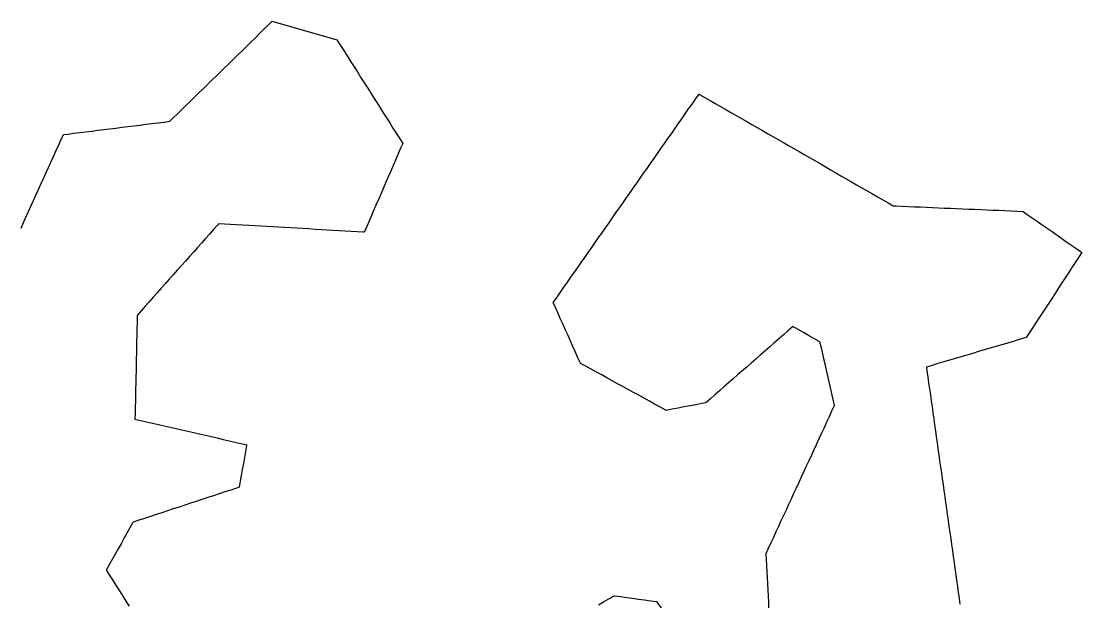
# Model space of a CAD drawing. Header units: millimetres. Extents: x 32 to 3054, y 42 to 5568.
# Drawn here: x 1844.6 to 2020.2, y 1448.4 to 1544.9 of the extents above; entities that cross this region are included whole.
import ezdxf

# ---------------------------------------------------------------- set-up
doc = ezdxf.new("R2010")
doc.units = ezdxf.units.MM
doc.layers.add('ALL_ISLANDS', color=7, linetype='Continuous')
doc.layers.add('OUTLINE_ISLAND_01', color=7, linetype='Continuous')

msp = doc.modelspace()

# ---------------------------------------------------------------- linework, layer by layer
at = {"layer": 'ALL_ISLANDS'}
for points in [[(1844.5734, 1510.6209), (1844.9858, 1511.5319), (1845.3982, 1512.4429), (1845.8106, 1513.3539), (1846.2229, 1514.265), (1846.6353, 1515.176), (1847.0477, 1516.087), (1847.4601, 1516.998), (1847.8724, 1517.909), (1848.2848, 1518.82), (1848.6972, 1519.731), (1849.1096, 1520.6421), (1849.5219, 1521.5531), (1849.9343, 1522.4641), (1850.3467, 1523.3751), (1850.7591, 1524.2861), (1851.1714, 1525.1971), (1851.5838, 1526.1081), (1852.3355, 1526.202), (1853.3278, 1526.326), (1854.3201, 1526.4499), (1855.3124, 1526.5739), (1856.3047, 1526.6979), (1857.2969, 1526.8218), (1858.2892, 1526.9458), (1859.2815, 1527.0697), (1860.2738, 1527.1937), (1861.2661, 1527.3176), (1862.2584, 1527.4416), (1863.2507, 1527.5655), (1864.243, 1527.6895), (1865.2352, 1527.8134), (1866.2275, 1527.9374), (1867.2198, 1528.0613), (1868.2121, 1528.1853), (1869.2044, 1528.3092), (1869.7151, 1528.8078), (1870.4306, 1529.5064), (1871.1461, 1530.2049), (1871.8616, 1530.9035), (1872.5772, 1531.6021), (1873.2927, 1532.3007), (1874.0082, 1532.9993), (1874.7238, 1533.6978), (1875.4393, 1534.3964), (1876.1548, 1535.095), (1876.8704, 1535.7936), (1877.5859, 1536.4922), (1878.3014, 1537.1907), (1879.017, 1537.8893), (1879.7325, 1538.5879), (1880.448, 1539.2865), (1881.1636, 1539.9851), (1881.8791, 1540.6836), (1882.5946, 1541.3822), (1883.3102, 1542.0808), (1884.0257, 1542.7794), (1884.7412, 1543.478), (1885.4568, 1544.1765), (1886.1723, 1544.8751), (1886.3047, 1544.8371), (1887.266, 1544.5614), (1888.2272, 1544.2856), (1889.1884, 1544.0099), (1890.1496, 1543.7341), (1891.1109, 1543.4584), (1892.0721, 1543.1826), (1893.0333, 1542.9069), (1893.9946, 1542.6311), (1894.9558, 1542.3553), (1895.917, 1542.0796), (1896.8782, 1541.8038), (1897.0455, 1541.54), (1897.5811, 1540.6955), (1898.1166, 1539.851), (1898.6521, 1539.0065), (1899.1877, 1538.162), (1899.7232, 1537.3175), (1900.2588, 1536.473), (1900.7943, 1535.6285), (1901.3298, 1534.784), (1901.8654, 1533.9394), (1902.4009, 1533.0949), (1902.9365, 1532.2504), (1903.472, 1531.4059), (1904.0075, 1530.5614), (1904.5431, 1529.7169), (1905.0786, 1528.8724), (1905.6141, 1528.0279), (1906.1497, 1527.1834), (1906.6852, 1526.3388), (1907.2208, 1525.4943), (1907.7563, 1524.6498), (1907.7543, 1524.6453), (1907.3571, 1523.7276), (1906.9598, 1522.8099), (1906.5625, 1521.8922), (1906.1653, 1520.9745), (1905.768, 1520.0568), (1905.3707, 1519.1391), (1904.9735, 1518.2214), (1904.5762, 1517.3036), (1904.1789, 1516.3859), (1903.7817, 1515.4682), (1903.3844, 1514.5505), (1902.9871, 1513.6328), (1902.5899, 1512.7151), (1902.1926, 1511.7974), (1901.7953, 1510.8797), (1901.3981, 1509.962), (1901.2327, 1509.9715), (1900.2343, 1510.0284), (1899.2359, 1510.0854), (1898.2376, 1510.1423), (1897.2392, 1510.1993), (1896.2408, 1510.2562), (1895.2424, 1510.3132), (1894.2441, 1510.3701), (1893.2457, 1510.4271), (1892.2473, 1510.484), (1891.2489, 1510.541), (1890.2506, 1510.5979), (1889.2522, 1510.6549), (1888.2538, 1510.7118), (1887.2554, 1510.7688), (1886.257, 1510.8257), (1885.2587, 1510.8827), (1884.2603, 1510.9396), (1883.2619, 1510.9966), (1882.2635, 1511.0535), (1881.2652, 1511.1105), (1880.2668, 1511.1674), (1879.2684, 1511.2244), (1878.27, 1511.2814), (1877.2717, 1511.3383), (1877.092, 1511.1362), (1876.4276, 1510.3888), (1875.7632, 1509.6414), (1875.0989, 1508.894), (1874.4345, 1508.1465), (1873.7701, 1507.3991), (1873.1058, 1506.6517), (1872.4414, 1505.9043), (1871.777, 1505.1569), (1871.1127, 1504.4095), (1870.4483, 1503.6621), (1869.7839, 1502.9147), (1869.1196, 1502.1673), (1868.4552, 1501.4199), (1867.7908, 1500.6725), (1867.1265, 1499.9251), (1866.4621, 1499.1777), (1865.7977, 1498.4303), (1865.1334, 1497.6829), (1864.469, 1496.9355), (1863.8046, 1496.188), (1863.8004, 1495.9871), (1863.7793, 1494.9874), (1863.7583, 1493.9876), (1863.7372, 1492.9878), (1863.7161, 1491.988), (1863.6951, 1490.9883), (1863.674, 1489.9885), (1863.6529, 1488.9887), (1863.6319, 1487.9889), (1863.6108, 1486.9891), (1863.5897, 1485.9894), (1863.5686, 1484.9896), (1863.5476, 1483.9898), (1863.5265, 1482.99), (1863.5054, 1481.9903), (1863.4844, 1480.9905), (1863.4633, 1479.9907), (1863.4422, 1478.9909), (1864.389, 1478.7754), (1865.3641, 1478.5535), (1866.3392, 1478.3316), (1867.3142, 1478.1097), (1868.2893, 1477.8878), (1869.2644, 1477.6658), (1870.2394, 1477.4439), (1871.2145, 1477.222), (1872.1896, 1477.0001), (1873.1646, 1476.7781), (1874.1397, 1476.5562), (1875.1147, 1476.3343), (1876.0898, 1476.1124), (1877.0649, 1475.8905), (1878.0399, 1475.6685), (1879.015, 1475.4466), (1879.9901, 1475.2247), (1880.9651, 1475.0028), (1881.9402, 1474.7809), (1881.9116, 1474.6222), (1881.7342, 1473.638), (1881.5568, 1472.6539), (1881.3794, 1471.6697), (1881.202, 1470.6856), (1881.0246, 1469.7015), (1880.8472, 1468.7173), (1880.6699, 1467.7332), (1880.2307, 1467.5883), (1879.2811, 1467.275), (1878.3314, 1466.9617), (1877.3818, 1466.6483), (1876.4321, 1466.335), (1875.4825, 1466.0217), (1874.5328, 1465.7084), (1873.5832, 1465.3951), (1872.6335, 1465.0818), (1871.6839, 1464.7685), (1870.7342, 1464.4551), (1869.7846, 1464.1418), (1868.8349, 1463.8285), (1867.8853, 1463.5152), (1866.9356, 1463.2019), (1865.986, 1462.8886), (1865.0363, 1462.5753), (1864.0867, 1462.2619), (1863.137, 1461.9486), (1863.0964, 1461.8766), (1862.6048, 1461.0057), (1862.1133, 1460.1349), (1861.6218, 1459.264), (1861.1303, 1458.3931), (1860.6388, 1457.5223), (1860.1472, 1456.6514), (1859.6557, 1455.7805), (1859.1642, 1454.9097), (1858.6727, 1454.0388), (1858.731, 1453.9468), (1859.2665, 1453.1022), (1859.802, 1452.2577), (1860.3375, 1451.4131), (1860.8729, 1450.5686), (1861.4084, 1449.724), (1861.9439, 1448.8795), (1862.4794, 1448.0349)], [(1968.3951, 1447.7876), (1968.3422, 1448.7862), (1968.2893, 1449.7848), (1968.2364, 1450.7834), (1968.1834, 1451.782), (1968.1305, 1452.7806), (1968.0776, 1453.7792), (1968.0247, 1454.7778), (1967.9718, 1455.7764), (1967.9189, 1456.775), (1968.3321, 1457.6689), (1968.7517, 1458.5766), (1969.1713, 1459.4843), (1969.5909, 1460.392), (1970.0105, 1461.2998), (1970.4301, 1462.2075), (1970.8497, 1463.1152), (1971.2694, 1464.0229), (1971.689, 1464.9306), (1972.1086, 1465.8383), (1972.5282, 1466.746), (1972.9478, 1467.6537), (1973.3674, 1468.5614), (1973.787, 1469.4691), (1974.2066, 1470.3768), (1974.6262, 1471.2845), (1975.0458, 1472.1922), (1975.4654, 1473.0999), (1975.885, 1474.0077), (1976.3046, 1474.9154), (1976.7242, 1475.8231), (1977.1438, 1476.7308), (1977.5634, 1477.6385), (1977.983, 1478.5462), (1978.4026, 1479.4539), (1978.8222, 1480.3616), (1979.2418, 1481.2693), (1979.0706, 1482.0162), (1978.8472, 1482.9909), (1978.6238, 1483.9657), (1978.4004, 1484.9404), (1978.177, 1485.9151), (1977.9536, 1486.8898), (1977.7302, 1487.8646), (1977.5068, 1488.8393), (1977.2834, 1489.814), (1977.06, 1490.7887), (1976.8366, 1491.7635), (1976.6846, 1491.8505), (1975.8165, 1492.3469), (1974.9485, 1492.8434), (1974.0804, 1493.3399), (1973.2124, 1493.8364), (1972.3443, 1494.3329), (1972.2256, 1494.2289), (1971.4733, 1493.57), (1970.7211, 1492.9111), (1969.9689, 1492.2522), (1969.2166, 1491.5933), (1968.4644, 1490.9344), (1967.7121, 1490.2756), (1966.9599, 1489.6167), (1966.2076, 1488.9578), (1965.4554, 1488.2989), (1964.7031, 1487.64), (1963.9509, 1486.9811), (1963.1987, 1486.3223), (1962.4464, 1485.6634), (1961.6942, 1485.0045), (1960.9419, 1484.3456), (1960.1897, 1483.6867), (1959.4374, 1483.0278), (1958.6852, 1482.3689), (1957.9329, 1481.7101), (1957.2916, 1481.5869), (1956.3095, 1481.3984), (1955.3275, 1481.2099), (1954.3454, 1481.0213), (1953.3633, 1480.8328), (1952.3812, 1480.6443), (1951.3992, 1480.4558), (1951.2205, 1480.5536), (1950.3434, 1481.034), (1949.4664, 1481.5144), (1948.5893, 1481.9948), (1947.7123, 1482.4752), (1946.8352, 1482.9556), (1945.9581, 1483.436), (1945.0811, 1483.9163), (1944.204, 1484.3967), (1943.327, 1484.8771), (1942.4499, 1485.3575), (1941.5729, 1485.8379), (1940.6958, 1486.3183), (1939.8187, 1486.7987), (1938.9417, 1487.2791), (1938.0646, 1487.7595), (1937.1876, 1488.2398), (1937.1738, 1488.2705), (1936.7646, 1489.183), (1936.3554, 1490.0954), (1935.9461, 1491.0078), (1935.5369, 1491.9203), (1935.1277, 1492.8327), (1934.7185, 1493.7451), (1934.3092, 1494.6576), (1933.9, 1495.57), (1933.4908, 1496.4824), (1933.0816, 1497.3949), (1932.6723, 1498.3073), (1932.7361, 1498.3985), (1933.3095, 1499.2178), (1933.8828, 1500.0371), (1934.4562, 1500.8564), (1935.0295, 1501.6757), (1935.6029, 1502.495), (1936.1762, 1503.3144), (1936.7496, 1504.1337), (1937.3229, 1504.953), (1937.8963, 1505.7723), (1938.4696, 1506.5916), (1939.043, 1507.4109), (1939.6163, 1508.2302), (1940.1897, 1509.0495), (1940.763, 1509.8689), (1941.3363, 1510.6882), (1941.9097, 1511.5075), (1942.483, 1512.3268), (1943.0564, 1513.1461), (1943.6297, 1513.9654), (1944.2031, 1514.7847), (1944.7764, 1515.604), (1945.3498, 1516.4234), (1945.9231, 1517.2427), (1946.4965, 1518.062), (1947.0698, 1518.8813), (1947.6432, 1519.7006), (1948.2165, 1520.5199), (1948.7899, 1521.3392), (1949.3632, 1522.1586), (1949.9365, 1522.9779), (1950.5099, 1523.7972), (1951.0832, 1524.6165), (1951.6566, 1525.4358), (1952.2299, 1526.2551), (1952.8033, 1527.0744), (1953.3766, 1527.8937), (1953.95, 1528.7131), (1954.5233, 1529.5324), (1955.0967, 1530.3517), (1955.67, 1531.171), (1956.2434, 1531.9903), (1956.8167, 1532.8096), (1956.8985, 1532.7626), (1957.7654, 1532.2642), (1958.6324, 1531.7658), (1959.4993, 1531.2674), (1960.3663, 1530.769), (1961.2332, 1530.2706), (1962.1002, 1529.7722), (1962.9671, 1529.2738), (1963.8341, 1528.7754), (1964.701, 1528.277), (1965.568, 1527.7786), (1966.4349, 1527.2802), (1967.3019, 1526.7818), (1968.1688, 1526.2834), (1969.0358, 1525.785), (1969.9027, 1525.2866), (1970.7696, 1524.7882), (1971.6366, 1524.2898), (1972.5035, 1523.7914), (1973.3705, 1523.293), (1974.2374, 1522.7946), (1975.1044, 1522.2962), (1975.9713, 1521.7978), (1976.8383, 1521.2994), (1977.7052, 1520.801), (1978.5722, 1520.3026), (1979.4391, 1519.8042), (1980.3061, 1519.3058), (1981.173, 1518.8074), (1982.04, 1518.309), (1982.9069, 1517.8106), (1983.7739, 1517.3122), (1984.6408, 1516.8138), (1985.5077, 1516.3154), (1986.3747, 1515.817), (1987.2416, 1515.3186), (1988.1086, 1514.8202), (1988.9755, 1514.3218), (1989.4647, 1514.3008), (1990.4638, 1514.258), (1991.4628, 1514.2151), (1992.4619, 1514.1723), (1993.461, 1514.1295), (1994.4601, 1514.0867), (1995.4592, 1514.0438), (1996.4582, 1514.001), (1997.4573, 1513.9582), (1998.4564, 1513.9153), (1999.4555, 1513.8725), (2000.4546, 1513.8297), (2001.4537, 1513.7869), (2002.4527, 1513.744), (2003.4518, 1513.7012), (2004.4509, 1513.6584), (2005.45, 1513.6155), (2006.4491, 1513.5727), (2007.4482, 1513.5299), (2008.4472, 1513.4871), (2009.4463, 1513.4442), (2010.4454, 1513.4014), (2011.1534, 1512.9074), (2011.9735, 1512.3352), (2012.7936, 1511.763), (2013.6137, 1511.1908), (2014.4339, 1510.6186), (2015.254, 1510.0464), (2016.0741, 1509.4742), (2016.8942, 1508.902), (2017.7143, 1508.3298), (2018.5344, 1507.7576), (2019.3545, 1507.1854), (2020.1746, 1506.6132), (2019.7282, 1505.9282), (2019.1822, 1505.0905), (2018.6361, 1504.2527), (2018.0901, 1503.415), (2017.5441, 1502.5772), (2016.998, 1501.7394), (2016.452, 1500.9017), (2015.9059, 1500.0639), (2015.3599, 1499.2262), (2014.8139, 1498.3884), (2014.2678, 1497.5506), (2013.7218, 1496.7129), (2013.1758, 1495.8751), (2012.6297, 1495.0374), (2012.0837, 1494.1996), (2011.5376, 1493.3618), (2010.9916, 1492.5241), (2010.7521, 1492.4531), (2009.7932, 1492.1692), (2008.8344, 1491.8853), (2007.8755, 1491.6013), (2006.9167, 1491.3174), (2005.9578, 1491.0335), (2004.999, 1490.7495), (2004.0402, 1490.4656), (2003.0813, 1490.1817), (2002.1225, 1489.8978), (2001.1636, 1489.6138), (2000.2048, 1489.3299), (1999.2459, 1489.046), (1998.2871, 1488.762), (1997.3283, 1488.4781), (1996.3694, 1488.1942), (1995.4106, 1487.9102), (1994.4517, 1487.6263), (1994.5436, 1486.9776), (1994.6838, 1485.9875), (1994.824, 1484.9973), (1994.9642, 1484.0072), (1995.1044, 1483.0171), (1995.2446, 1482.027), (1995.3848, 1481.0368), (1995.525, 1480.0467), (1995.6652, 1479.0566), (1995.8054, 1478.0665), (1995.9456, 1477.0763), (1996.0858, 1476.0862), (1996.226, 1475.0961), (1996.3662, 1474.106), (1996.5064, 1473.1159), (1996.6466, 1472.1257), (1996.7868, 1471.1356), (1996.927, 1470.1455), (1997.0672, 1469.1554), (1997.2074, 1468.1652), (1997.3476, 1467.1751), (1997.4878, 1466.185), (1997.628, 1465.1949), (1997.7682, 1464.2048), (1997.9084, 1463.2146), (1998.0486, 1462.2245), (1998.1888, 1461.2344), (1998.329, 1460.2443), (1998.4693, 1459.2541), (1998.6095, 1458.264), (1998.7497, 1457.2739), (1998.8899, 1456.2838), (1999.0301, 1455.2936), (1999.1703, 1454.3035), (1999.3105, 1453.3134), (1999.4507, 1452.3233), (1999.5909, 1451.3332), (1999.7311, 1450.343), (1999.8713, 1449.3529), (2000.0115, 1448.3628)], [(1940.1585, 1448.2839), (1941.0256, 1448.782), (1941.8928, 1449.2801), (1942.7599, 1449.7783), (1942.8334, 1449.7682), (1943.8242, 1449.6328), (1944.815, 1449.4975), (1945.8058, 1449.3621), (1946.7966, 1449.2267), (1947.7874, 1449.0913), (1948.7782, 1448.9559), (1949.7689, 1448.8205), (1949.9575, 1448.5704), (1950.5595, 1447.7719)]]:
    msp.add_lwpolyline(points, dxfattribs=at)
at = {"layer": 'OUTLINE_ISLAND_01'}
for points in [[(1844.5734, 1510.6209), (1844.9858, 1511.5319), (1845.3982, 1512.4429), (1845.8106, 1513.3539), (1846.2229, 1514.265), (1846.6353, 1515.176), (1847.0477, 1516.087), (1847.4601, 1516.998), (1847.8724, 1517.909), (1848.2848, 1518.82), (1848.6972, 1519.731), (1849.1096, 1520.6421), (1849.5219, 1521.5531), (1849.9343, 1522.4641), (1850.3467, 1523.3751), (1850.7591, 1524.2861), (1851.1714, 1525.1971), (1851.5838, 1526.1081), (1852.3355, 1526.202), (1853.3278, 1526.326), (1854.3201, 1526.4499), (1855.3124, 1526.5739), (1856.3047, 1526.6979), (1857.2969, 1526.8218), (1858.2892, 1526.9458), (1859.2815, 1527.0697), (1860.2738, 1527.1937), (1861.2661, 1527.3176), (1862.2584, 1527.4416), (1863.2507, 1527.5655), (1864.243, 1527.6895), (1865.2352, 1527.8134), (1866.2275, 1527.9374), (1867.2198, 1528.0613), (1868.2121, 1528.1853), (1869.2044, 1528.3092), (1869.7151, 1528.8078), (1870.4306, 1529.5064), (1871.1461, 1530.2049), (1871.8616, 1530.9035), (1872.5772, 1531.6021), (1873.2927, 1532.3007), (1874.0082, 1532.9993), (1874.7238, 1533.6978), (1875.4393, 1534.3964), (1876.1548, 1535.095), (1876.8704, 1535.7936), (1877.5859, 1536.4922), (1878.3014, 1537.1907), (1879.017, 1537.8893), (1879.7325, 1538.5879), (1880.448, 1539.2865), (1881.1636, 1539.9851), (1881.8791, 1540.6836), (1882.5946, 1541.3822), (1883.3102, 1542.0808), (1884.0257, 1542.7794), (1884.7412, 1543.478), (1885.4568, 1544.1765), (1886.1723, 1544.8751), (1886.3047, 1544.8371), (1887.266, 1544.5614), (1888.2272, 1544.2856), (1889.1884, 1544.0099), (1890.1496, 1543.7341), (1891.1109, 1543.4584), (1892.0721, 1543.1826), (1893.0333, 1542.9069), (1893.9946, 1542.6311), (1894.9558, 1542.3553), (1895.917, 1542.0796), (1896.8782, 1541.8038), (1897.0455, 1541.54), (1897.5811, 1540.6955), (1898.1166, 1539.851), (1898.6521, 1539.0065), (1899.1877, 1538.162), (1899.7232, 1537.3175), (1900.2588, 1536.473), (1900.7943, 1535.6285), (1901.3298, 1534.784), (1901.8654, 1533.9394), (1902.4009, 1533.0949), (1902.9365, 1532.2504), (1903.472, 1531.4059), (1904.0075, 1530.5614), (1904.5431, 1529.7169), (1905.0786, 1528.8724), (1905.6141, 1528.0279), (1906.1497, 1527.1834), (1906.6852, 1526.3388), (1907.2208, 1525.4943), (1907.7563, 1524.6498), (1907.7543, 1524.6453), (1907.3571, 1523.7276), (1906.9598, 1522.8099), (1906.5625, 1521.8922), (1906.1653, 1520.9745), (1905.768, 1520.0568), (1905.3707, 1519.1391), (1904.9735, 1518.2214), (1904.5762, 1517.3036), (1904.1789, 1516.3859), (1903.7817, 1515.4682), (1903.3844, 1514.5505), (1902.9871, 1513.6328), (1902.5899, 1512.7151), (1902.1926, 1511.7974), (1901.7953, 1510.8797), (1901.3981, 1509.962), (1901.2327, 1509.9715), (1900.2343, 1510.0284), (1899.2359, 1510.0854), (1898.2376, 1510.1423), (1897.2392, 1510.1993), (1896.2408, 1510.2562), (1895.2424, 1510.3132), (1894.2441, 1510.3701), (1893.2457, 1510.4271), (1892.2473, 1510.484), (1891.2489, 1510.541), (1890.2506, 1510.5979), (1889.2522, 1510.6549), (1888.2538, 1510.7118), (1887.2554, 1510.7688), (1886.257, 1510.8257), (1885.2587, 1510.8827), (1884.2603, 1510.9396), (1883.2619, 1510.9966), (1882.2635, 1511.0535), (1881.2652, 1511.1105), (1880.2668, 1511.1674), (1879.2684, 1511.2244), (1878.27, 1511.2814), (1877.2717, 1511.3383), (1877.092, 1511.1362), (1876.4276, 1510.3888), (1875.7632, 1509.6414), (1875.0989, 1508.894), (1874.4345, 1508.1465), (1873.7701, 1507.3991), (1873.1058, 1506.6517), (1872.4414, 1505.9043), (1871.777, 1505.1569), (1871.1127, 1504.4095), (1870.4483, 1503.6621), (1869.7839, 1502.9147), (1869.1196, 1502.1673), (1868.4552, 1501.4199), (1867.7908, 1500.6725), (1867.1265, 1499.9251), (1866.4621, 1499.1777), (1865.7977, 1498.4303), (1865.1334, 1497.6829), (1864.469, 1496.9355), (1863.8046, 1496.188), (1863.8004, 1495.9871), (1863.7793, 1494.9874), (1863.7583, 1493.9876), (1863.7372, 1492.9878), (1863.7161, 1491.988), (1863.6951, 1490.9883), (1863.674, 1489.9885), (1863.6529, 1488.9887), (1863.6319, 1487.9889), (1863.6108, 1486.9891), (1863.5897, 1485.9894), (1863.5686, 1484.9896), (1863.5476, 1483.9898), (1863.5265, 1482.99), (1863.5054, 1481.9903), (1863.4844, 1480.9905), (1863.4633, 1479.9907), (1863.4422, 1478.9909), (1864.389, 1478.7754), (1865.3641, 1478.5535), (1866.3392, 1478.3316), (1867.3142, 1478.1097), (1868.2893, 1477.8878), (1869.2644, 1477.6658), (1870.2394, 1477.4439), (1871.2145, 1477.222), (1872.1896, 1477.0001), (1873.1646, 1476.7781), (1874.1397, 1476.5562), (1875.1147, 1476.3343), (1876.0898, 1476.1124), (1877.0649, 1475.8905), (1878.0399, 1475.6685), (1879.015, 1475.4466), (1879.9901, 1475.2247), (1880.9651, 1475.0028), (1881.9402, 1474.7809), (1881.9116, 1474.6222), (1881.7342, 1473.638), (1881.5568, 1472.6539), (1881.3794, 1471.6697), (1881.202, 1470.6856), (1881.0246, 1469.7015), (1880.8472, 1468.7173), (1880.6699, 1467.7332), (1880.2307, 1467.5883), (1879.2811, 1467.275), (1878.3314, 1466.9617), (1877.3818, 1466.6483), (1876.4321, 1466.335), (1875.4825, 1466.0217), (1874.5328, 1465.7084), (1873.5832, 1465.3951), (1872.6335, 1465.0818), (1871.6839, 1464.7685), (1870.7342, 1464.4551), (1869.7846, 1464.1418), (1868.8349, 1463.8285), (1867.8853, 1463.5152), (1866.9356, 1463.2019), (1865.986, 1462.8886), (1865.0363, 1462.5753), (1864.0867, 1462.2619), (1863.137, 1461.9486), (1863.0964, 1461.8766), (1862.6048, 1461.0057), (1862.1133, 1460.1349), (1861.6218, 1459.264), (1861.1303, 1458.3931), (1860.6388, 1457.5223), (1860.1472, 1456.6514), (1859.6557, 1455.7805), (1859.1642, 1454.9097), (1858.6727, 1454.0388), (1858.731, 1453.9468), (1859.2665, 1453.1022), (1859.802, 1452.2577), (1860.3375, 1451.4131), (1860.8729, 1450.5686), (1861.4084, 1449.724), (1861.9439, 1448.8795), (1862.4794, 1448.0349)], [(1968.3951, 1447.7876), (1968.3422, 1448.7862), (1968.2893, 1449.7848), (1968.2364, 1450.7834), (1968.1834, 1451.782), (1968.1305, 1452.7806), (1968.0776, 1453.7792), (1968.0247, 1454.7778), (1967.9718, 1455.7764), (1967.9189, 1456.775), (1968.3321, 1457.6689), (1968.7517, 1458.5766), (1969.1713, 1459.4843), (1969.5909, 1460.392), (1970.0105, 1461.2998), (1970.4301, 1462.2075), (1970.8497, 1463.1152), (1971.2694, 1464.0229), (1971.689, 1464.9306), (1972.1086, 1465.8383), (1972.5282, 1466.746), (1972.9478, 1467.6537), (1973.3674, 1468.5614), (1973.787, 1469.4691), (1974.2066, 1470.3768), (1974.6262, 1471.2845), (1975.0458, 1472.1922), (1975.4654, 1473.0999), (1975.885, 1474.0077), (1976.3046, 1474.9154), (1976.7242, 1475.8231), (1977.1438, 1476.7308), (1977.5634, 1477.6385), (1977.983, 1478.5462), (1978.4026, 1479.4539), (1978.8222, 1480.3616), (1979.2418, 1481.2693), (1979.0706, 1482.0162), (1978.8472, 1482.9909), (1978.6238, 1483.9657), (1978.4004, 1484.9404), (1978.177, 1485.9151), (1977.9536, 1486.8898), (1977.7302, 1487.8646), (1977.5068, 1488.8393), (1977.2834, 1489.814), (1977.06, 1490.7887), (1976.8366, 1491.7635), (1976.6846, 1491.8505), (1975.8165, 1492.3469), (1974.9485, 1492.8434), (1974.0804, 1493.3399), (1973.2124, 1493.8364), (1972.3443, 1494.3329), (1972.2256, 1494.2289), (1971.4733, 1493.57), (1970.7211, 1492.9111), (1969.9689, 1492.2522), (1969.2166, 1491.5933), (1968.4644, 1490.9344), (1967.7121, 1490.2756), (1966.9599, 1489.6167), (1966.2076, 1488.9578), (1965.4554, 1488.2989), (1964.7031, 1487.64), (1963.9509, 1486.9811), (1963.1987, 1486.3223), (1962.4464, 1485.6634), (1961.6942, 1485.0045), (1960.9419, 1484.3456), (1960.1897, 1483.6867), (1959.4374, 1483.0278), (1958.6852, 1482.3689), (1957.9329, 1481.7101), (1957.2916, 1481.5869), (1956.3095, 1481.3984), (1955.3275, 1481.2099), (1954.3454, 1481.0213), (1953.3633, 1480.8328), (1952.3812, 1480.6443), (1951.3992, 1480.4558), (1951.2205, 1480.5536), (1950.3434, 1481.034), (1949.4664, 1481.5144), (1948.5893, 1481.9948), (1947.7123, 1482.4752), (1946.8352, 1482.9556), (1945.9581, 1483.436), (1945.0811, 1483.9163), (1944.204, 1484.3967), (1943.327, 1484.8771), (1942.4499, 1485.3575), (1941.5729, 1485.8379), (1940.6958, 1486.3183), (1939.8187, 1486.7987), (1938.9417, 1487.2791), (1938.0646, 1487.7595), (1937.1876, 1488.2398), (1937.1738, 1488.2705), (1936.7646, 1489.183), (1936.3554, 1490.0954), (1935.9461, 1491.0078), (1935.5369, 1491.9203), (1935.1277, 1492.8327), (1934.7185, 1493.7451), (1934.3092, 1494.6576), (1933.9, 1495.57), (1933.4908, 1496.4824), (1933.0816, 1497.3949), (1932.6723, 1498.3073), (1932.7361, 1498.3985), (1933.3095, 1499.2178), (1933.8828, 1500.0371), (1934.4562, 1500.8564), (1935.0295, 1501.6757), (1935.6029, 1502.495), (1936.1762, 1503.3144), (1936.7496, 1504.1337), (1937.3229, 1504.953), (1937.8963, 1505.7723), (1938.4696, 1506.5916), (1939.043, 1507.4109), (1939.6163, 1508.2302), (1940.1897, 1509.0495), (1940.763, 1509.8689), (1941.3363, 1510.6882), (1941.9097, 1511.5075), (1942.483, 1512.3268), (1943.0564, 1513.1461), (1943.6297, 1513.9654), (1944.2031, 1514.7847), (1944.7764, 1515.604), (1945.3498, 1516.4234), (1945.9231, 1517.2427), (1946.4965, 1518.062), (1947.0698, 1518.8813), (1947.6432, 1519.7006), (1948.2165, 1520.5199), (1948.7899, 1521.3392), (1949.3632, 1522.1586), (1949.9365, 1522.9779), (1950.5099, 1523.7972), (1951.0832, 1524.6165), (1951.6566, 1525.4358), (1952.2299, 1526.2551), (1952.8033, 1527.0744), (1953.3766, 1527.8937), (1953.95, 1528.7131), (1954.5233, 1529.5324), (1955.0967, 1530.3517), (1955.67, 1531.171), (1956.2434, 1531.9903), (1956.8167, 1532.8096), (1956.8985, 1532.7626), (1957.7654, 1532.2642), (1958.6324, 1531.7658), (1959.4993, 1531.2674), (1960.3663, 1530.769), (1961.2332, 1530.2706), (1962.1002, 1529.7722), (1962.9671, 1529.2738), (1963.8341, 1528.7754), (1964.701, 1528.277), (1965.568, 1527.7786), (1966.4349, 1527.2802), (1967.3019, 1526.7818), (1968.1688, 1526.2834), (1969.0358, 1525.785), (1969.9027, 1525.2866), (1970.7696, 1524.7882), (1971.6366, 1524.2898), (1972.5035, 1523.7914), (1973.3705, 1523.293), (1974.2374, 1522.7946), (1975.1044, 1522.2962), (1975.9713, 1521.7978), (1976.8383, 1521.2994), (1977.7052, 1520.801), (1978.5722, 1520.3026), (1979.4391, 1519.8042), (1980.3061, 1519.3058), (1981.173, 1518.8074), (1982.04, 1518.309), (1982.9069, 1517.8106), (1983.7739, 1517.3122), (1984.6408, 1516.8138), (1985.5077, 1516.3154), (1986.3747, 1515.817), (1987.2416, 1515.3186), (1988.1086, 1514.8202), (1988.9755, 1514.3218), (1989.4647, 1514.3008), (1990.4638, 1514.258), (1991.4628, 1514.2151), (1992.4619, 1514.1723), (1993.461, 1514.1295), (1994.4601, 1514.0867), (1995.4592, 1514.0438), (1996.4582, 1514.001), (1997.4573, 1513.9582), (1998.4564, 1513.9153), (1999.4555, 1513.8725), (2000.4546, 1513.8297), (2001.4537, 1513.7869), (2002.4527, 1513.744), (2003.4518, 1513.7012), (2004.4509, 1513.6584), (2005.45, 1513.6155), (2006.4491, 1513.5727), (2007.4482, 1513.5299), (2008.4472, 1513.4871), (2009.4463, 1513.4442), (2010.4454, 1513.4014), (2011.1534, 1512.9074), (2011.9735, 1512.3352), (2012.7936, 1511.763), (2013.6137, 1511.1908), (2014.4339, 1510.6186), (2015.254, 1510.0464), (2016.0741, 1509.4742), (2016.8942, 1508.902), (2017.7143, 1508.3298), (2018.5344, 1507.7576), (2019.3545, 1507.1854), (2020.1746, 1506.6132), (2019.7282, 1505.9282), (2019.1822, 1505.0905), (2018.6361, 1504.2527), (2018.0901, 1503.415), (2017.5441, 1502.5772), (2016.998, 1501.7394), (2016.452, 1500.9017), (2015.9059, 1500.0639), (2015.3599, 1499.2262), (2014.8139, 1498.3884), (2014.2678, 1497.5506), (2013.7218, 1496.7129), (2013.1758, 1495.8751), (2012.6297, 1495.0374), (2012.0837, 1494.1996), (2011.5376, 1493.3618), (2010.9916, 1492.5241), (2010.7521, 1492.4531), (2009.7932, 1492.1692), (2008.8344, 1491.8853), (2007.8755, 1491.6013), (2006.9167, 1491.3174), (2005.9578, 1491.0335), (2004.999, 1490.7495), (2004.0402, 1490.4656), (2003.0813, 1490.1817), (2002.1225, 1489.8978), (2001.1636, 1489.6138), (2000.2048, 1489.3299), (1999.2459, 1489.046), (1998.2871, 1488.762), (1997.3283, 1488.4781), (1996.3694, 1488.1942), (1995.4106, 1487.9102), (1994.4517, 1487.6263), (1994.5436, 1486.9776), (1994.6838, 1485.9875), (1994.824, 1484.9973), (1994.9642, 1484.0072), (1995.1044, 1483.0171), (1995.2446, 1482.027), (1995.3848, 1481.0368), (1995.525, 1480.0467), (1995.6652, 1479.0566), (1995.8054, 1478.0665), (1995.9456, 1477.0763), (1996.0858, 1476.0862), (1996.226, 1475.0961), (1996.3662, 1474.106), (1996.5064, 1473.1159), (1996.6466, 1472.1257), (1996.7868, 1471.1356), (1996.927, 1470.1455), (1997.0672, 1469.1554), (1997.2074, 1468.1652), (1997.3476, 1467.1751), (1997.4878, 1466.185), (1997.628, 1465.1949), (1997.7682, 1464.2048), (1997.9084, 1463.2146), (1998.0486, 1462.2245), (1998.1888, 1461.2344), (1998.329, 1460.2443), (1998.4693, 1459.2541), (1998.6095, 1458.264), (1998.7497, 1457.2739), (1998.8899, 1456.2838), (1999.0301, 1455.2936), (1999.1703, 1454.3035), (1999.3105, 1453.3134), (1999.4507, 1452.3233), (1999.5909, 1451.3332), (1999.7311, 1450.343), (1999.8713, 1449.3529), (2000.0115, 1448.3628)], [(1940.1585, 1448.2839), (1941.0256, 1448.782), (1941.8928, 1449.2801), (1942.7599, 1449.7783), (1942.8334, 1449.7682), (1943.8242, 1449.6328), (1944.815, 1449.4975), (1945.8058, 1449.3621), (1946.7966, 1449.2267), (1947.7874, 1449.0913), (1948.7782, 1448.9559), (1949.7689, 1448.8205), (1949.9575, 1448.5704), (1950.5595, 1447.7719)]]:
    msp.add_lwpolyline(points, dxfattribs=at)

doc.saveas('drawing.dxf')
